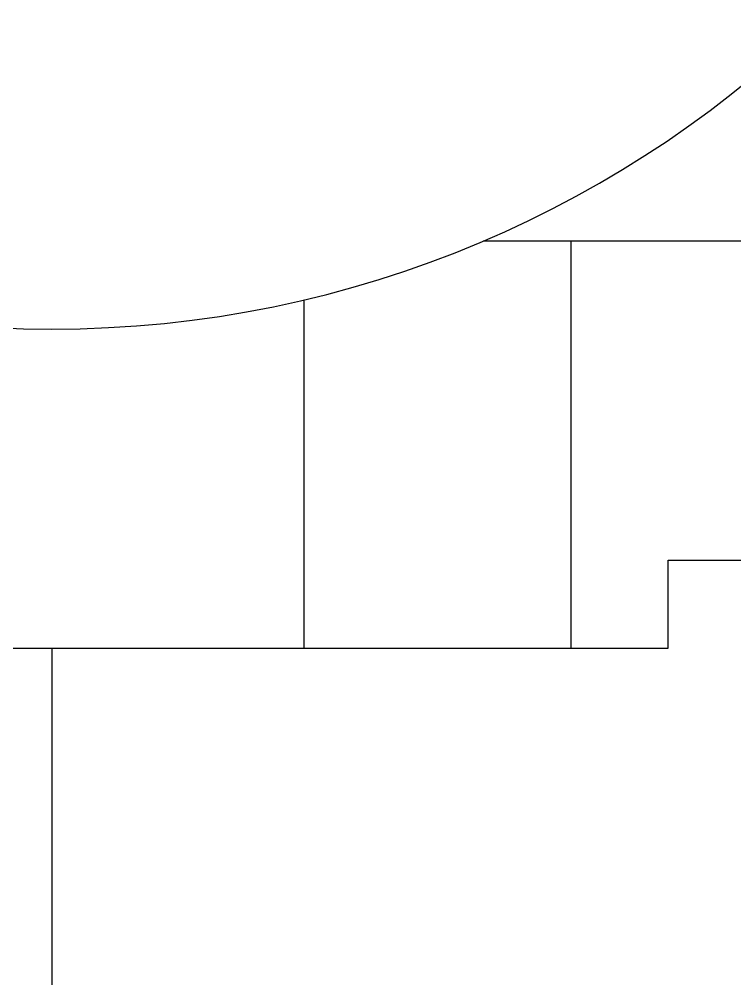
# Model space of a CAD drawing. Header units: millimetres. Extents: x 256 to 2599, y 626 to 1192.
# Drawn here: x 2041.761 to 2043.207, y 662.132 to 664.069 of the extents above; entities that cross this region are included whole.
import ezdxf

# ---------------------------------------------------------------- set-up
doc = ezdxf.new("R2010")
doc.units = ezdxf.units.MM
for name, color, linetype in [('Aria compressa', 140, 'Continuous'), ('MAIN-1', 7, 'Continuous'), ('MAIN-2', 7, 'Continuous')]:
    doc.layers.add(name, color=color, linetype=linetype)
doc.styles.add('PNP_LTYPE', font='txt.shx')
doc.linetypes.add('ISO-GENERAL', pattern='A,5,["/",PNP_LTYPE,S=1.5,R=0,X=0,Y=-0.75],-0.0001', length=5.0001)

msp = doc.modelspace()

# ---------------------------------------------------------------- linework, layer by layer
at = {"layer": 'Aria compressa', "linetype": 'ISO-GENERAL'}
msp.add_line((2041.8275, 662.799), (2041.8275, 653.8474), dxfattribs=at)
at = {"layer": 'MAIN-1'}
for p, q in [((2042.6985, 663.6213), (2043.7832, 663.6213)), ((2042.8765, 662.799), (2042.8765, 663.6213)), ((2043.0721, 662.799), (2043.0721, 662.9768)), ((2043.0721, 662.9768), (2043.561, 662.9768)), ((2040.7786, 662.799), (2042.8765, 662.799)), ((2042.8765, 662.799), (2043.0721, 662.799))]:
    msp.add_line(p, q, dxfattribs=at)
at = {"layer": 'MAIN-2'}
for p, q in [((2042.8765, 663.6213), (2042.8765, 663.6213)), ((2042.8765, 663.6213), (2042.8765, 663.6213)), ((2042.3362, 663.5025), (2042.3362, 662.799)), ((2043.0721, 662.9768), (2043.0721, 662.9768)), ((2042.8765, 662.799), (2042.8765, 662.799)), ((2042.8765, 662.799), (2042.8765, 662.799)), ((2043.0721, 662.799), (2043.0721, 662.799))]:
    msp.add_line(p, q, dxfattribs=at)
msp.add_arc((2041.8275, 665.6659), 2.2224, 180, 360, dxfattribs=at)

doc.saveas('drawing.dxf')
